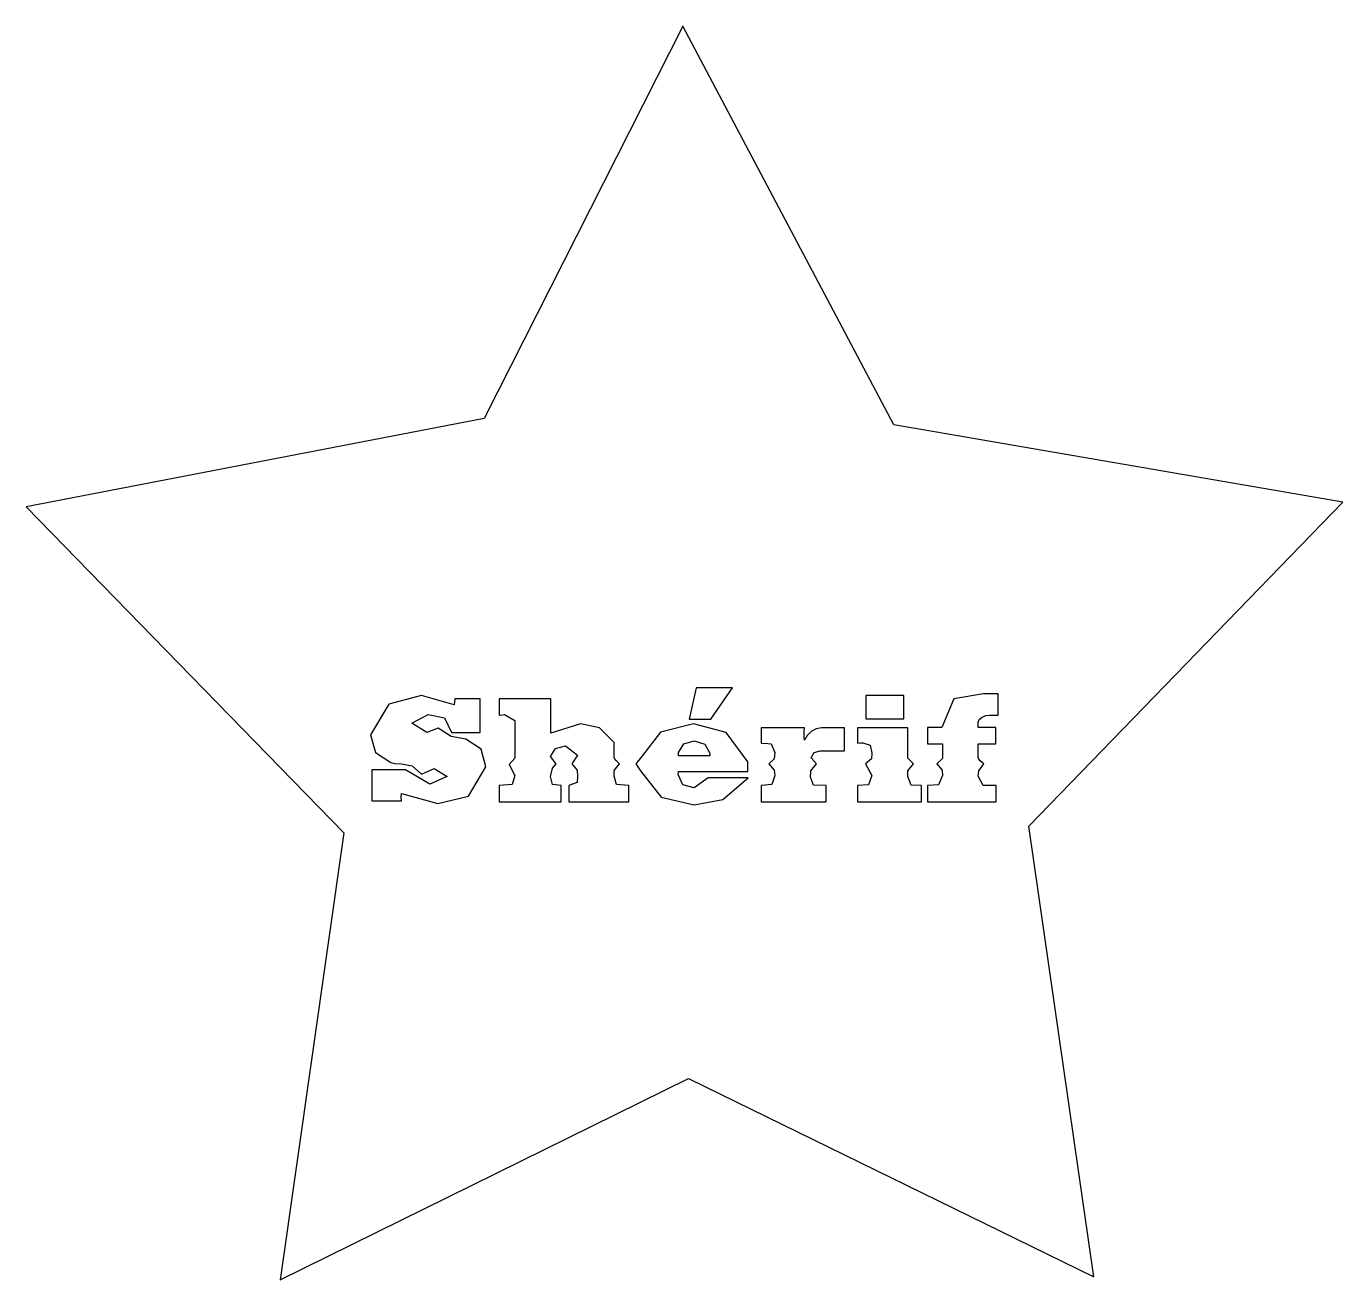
# Model space of a CAD drawing. Extents: x 2.5 to 47.5, y 3.3 to 46.2.
import ezdxf

# ---------------------------------------------------------------- set-up
doc = ezdxf.new("R2010")
doc.units = 0
doc.layers.add('Calque_1', color=7, linetype='CONTINUOUS')

msp = doc.modelspace()

# ---------------------------------------------------------------- linework, layer by layer
at = {"layer": 'Calque_1', "color": 7}
msp.add_lwpolyline([(18.15648, 32.784879), (2.484327, 29.762564), (13.34457, 18.608603), (11.17148, 3.319668), (25.146441, 10.206765), (39.015018, 3.414467), (36.783594, 18.835134), (47.527986, 29.926276), (32.173932, 32.569002), (24.953516, 46.202009), (18.15648, 32.784879)], close=True, dxfattribs=at)
for points in [[(25.16388, 22.502493), (25.908946, 22.502493), (26.647239, 23.57268), (25.400946, 23.57268), (25.16388, 22.502493), (25.16388, 22.502493)], [(18.212535, 20.863346), (18.049975, 21.466173), (17.521655, 21.811613), (17.216855, 21.8658), (17.020429, 21.899666), (16.573389, 22.184146), (16.194082, 22.035133), (15.679309, 22.360253), (16.234722, 22.65828), (16.796909, 22.543133), (17.033975, 22.041906), (18.016109, 22.041906), (18.016109, 23.193373), (17.142349, 23.193373), (17.128802, 22.9834), (16.011202, 23.301746), (14.886829, 23.010493), (14.256909, 21.960626), (14.431322, 21.361186), (14.954562, 21.01236), (15.096802, 20.985266), (15.327096, 20.964946), (15.692855, 20.903986), (16.011202, 20.619506), (16.444695, 20.80916), (16.884962, 20.531453), (16.288909, 20.274066), (15.462562, 20.761746), (14.304322, 20.761746), (14.304322, 19.698333), (15.327096, 19.698333), (15.306776, 19.827026), (15.327096, 19.948946), (16.559842, 19.61028), (17.609709, 19.860893), (18.212535, 20.863346), (18.212535, 20.863346)], [(23.103623, 19.67124), (23.103623, 20.226653), (22.683676, 20.26052), (22.595623, 20.551773), (22.602396, 20.741426), (22.785276, 20.97172), (22.731089, 21.01236), (22.663356, 21.080093), (22.615943, 21.147826), (22.595623, 21.208786), (22.595623, 21.70324), (22.094396, 22.204466), (21.450929, 22.339933), (20.434929, 22.014813), (20.434929, 23.193373), (18.660316, 23.193373), (18.660316, 22.63796), (18.78901, 22.644733), (18.84997, 22.651506), (19.19541, 22.45508), (19.19541, 21.168146), (19.005756, 20.9514), (19.19541, 20.56532), (19.107356, 20.267293), (18.660316, 20.226653), (18.660316, 19.67124), (20.780369, 19.67124), (20.780369, 20.226653), (20.489116, 20.267293), (20.421383, 20.531453), (20.489116, 20.822706), (20.611036, 20.97172), (20.421383, 21.222333), (20.597489, 21.493266), (20.929383, 21.58132), (21.342556, 21.262973), (21.152903, 20.964946), (21.335783, 20.7482), (21.342556, 20.551773), (21.329009, 20.328253), (21.044529, 20.226653), (21.044529, 19.67124), (23.103623, 19.67124), (23.103623, 19.67124)], [(32.509666, 22.509266), (32.509666, 23.301746), (31.209186, 23.301746), (31.209186, 22.509266), (32.509666, 22.509266), (32.509666, 22.509266)], [(35.743083, 22.63796), (35.743083, 23.362706), (35.235083, 23.362706), (34.225857, 23.193373), (33.812683, 22.21124), (33.31823, 22.21124), (33.31823, 21.649053), (33.833003, 21.649053), (33.833003, 21.147826), (33.636577, 20.97172), (33.819457, 20.754973), (33.833003, 20.572093), (33.697537, 20.253746), (33.31823, 20.226653), (33.31823, 19.67124), (35.67535, 19.67124), (35.67535, 20.226653), (35.221537, 20.226653), (35.058977, 20.545), (35.072523, 20.734653), (35.24863, 20.97172), (35.194443, 21.01236), (35.12671, 21.066546), (35.079297, 21.127506), (35.058977, 21.181693), (35.058977, 21.649053), (35.65503, 21.649053), (35.65503, 22.21124), (35.058977, 22.21124), (35.058977, 22.39412), (35.092843, 22.488946), (35.18767, 22.570226), (35.316363, 22.61764), (35.445057, 22.63796), (35.743083, 22.63796), (35.743083, 22.63796)], [(27.189106, 20.48404), (25.820893, 20.48404), (25.339986, 20.145373), (24.953906, 20.253746), (24.784573, 20.60596), (24.79812, 20.70756), (27.168786, 20.70756), (27.168786, 21.039453), (26.437266, 22.041906), (25.312893, 22.339933), (24.180053, 22.057146), (23.531506, 21.208786), (23.341853, 20.97172), (23.504413, 20.734653), (24.202066, 19.8338), (25.333213, 19.56964), (26.315346, 19.745746), (27.189106, 20.48404), (27.189106, 20.48404)], [(30.475761, 21.411986), (30.475761, 22.204466), (29.696828, 22.204466), (29.513948, 22.1706), (29.344614, 22.075773), (29.209148, 21.933533), (29.114321, 21.777746), (29.100774, 21.879346), (29.100774, 21.98772), (29.100774, 22.096093), (29.114321, 22.204466), (27.624187, 22.204466), (27.624187, 21.676146), (27.85448, 21.669373), (27.9764, 21.649053), (28.091547, 21.351026), (28.078, 21.141053), (27.89512, 20.97172), (28.078, 20.754973), (28.091547, 20.56532), (27.99672, 20.267293), (27.624187, 20.226653), (27.624187, 19.67124), (29.852614, 19.67124), (29.852614, 20.226653), (29.419121, 20.2402), (29.317521, 20.517906), (29.324294, 20.72788), (29.520721, 20.97172), (29.337841, 21.17492), (29.446214, 21.351026), (29.649414, 21.411986), (30.475761, 21.411986), (30.475761, 21.411986)], [(33.112493, 19.67124), (33.112493, 20.226653), (32.767053, 20.2402), (32.645133, 20.531453), (32.651906, 20.72788), (32.841559, 20.97172), (32.645133, 21.161373), (32.645133, 22.204466), (30.931479, 22.204466), (30.931479, 21.676146), (31.026306, 21.68292), (31.107586, 21.68292), (31.358199, 21.608413), (31.419159, 21.33748), (31.405613, 21.141053), (31.202413, 20.97172), (31.419159, 20.56532), (31.297239, 20.253746), (30.931479, 20.226653), (30.931479, 19.67124), (33.112493, 19.67124), (33.112493, 19.67124)], [(25.875079, 21.242653), (24.804893, 21.242653), (24.804893, 21.3578), (24.987773, 21.655826), (25.333213, 21.757426), (25.705746, 21.64228), (25.875079, 21.33748), (25.875079, 21.242653), (25.875079, 21.242653)]]:
    msp.add_lwpolyline(points, dxfattribs=at)

doc.saveas('drawing.dxf')
